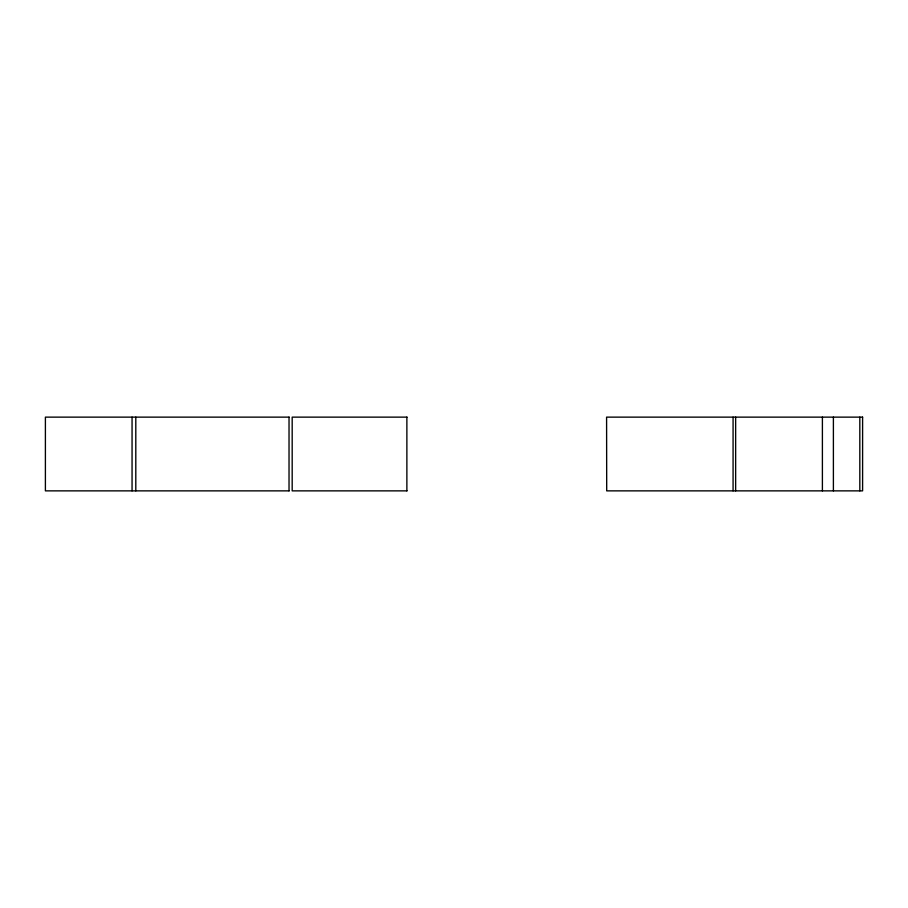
<?xml version="1.0" encoding="UTF-8"?>
<svg xmlns="http://www.w3.org/2000/svg" width="908" height="908" viewBox="0 0 908 908"><rect width="100%" height="100%" fill="white"/><g stroke="black" fill="none" stroke-linecap="round" stroke-linejoin="round"><path stroke-width="1.36" d="M289.141 417.135L45.4 417.135L45.4 490.865L289.141 490.865M406.988 417.135L292.183 417.135L292.183 490.865L406.988 490.865M859.819 417.135L859.819 490.865M833.396 417.135L833.396 490.865M822.398 417.135L822.398 490.865M735.65 417.135L735.65 490.865M733.074 417.135L733.074 490.865M406.875 417.135L406.875 490.865M289.028 417.135L289.028 490.865M135.803 417.135L135.803 490.865M132.057 417.135L132.057 490.865M862.6 417.135L606.589 417.135L606.703 490.865L862.6 490.865L862.6 417.135"/></g></svg>
